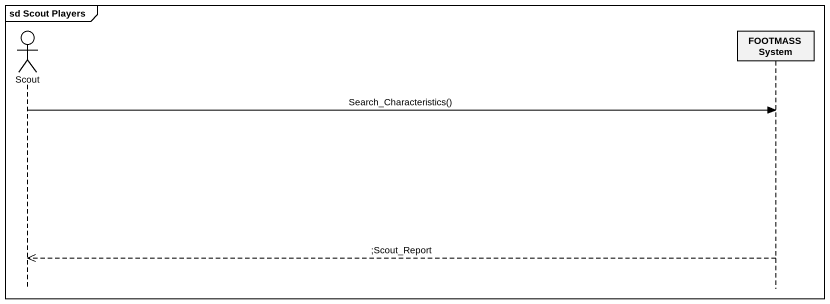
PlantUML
@startuml
mainframe sd Scout Players
hide footbox
actor Scout
participant "FOOTMASS System" as FOOTMASS_System

Scout -> FOOTMASS_System : Search_Characteristics()
FOOTMASS_System -->> Scout : ;Scout_Report
@enduml
